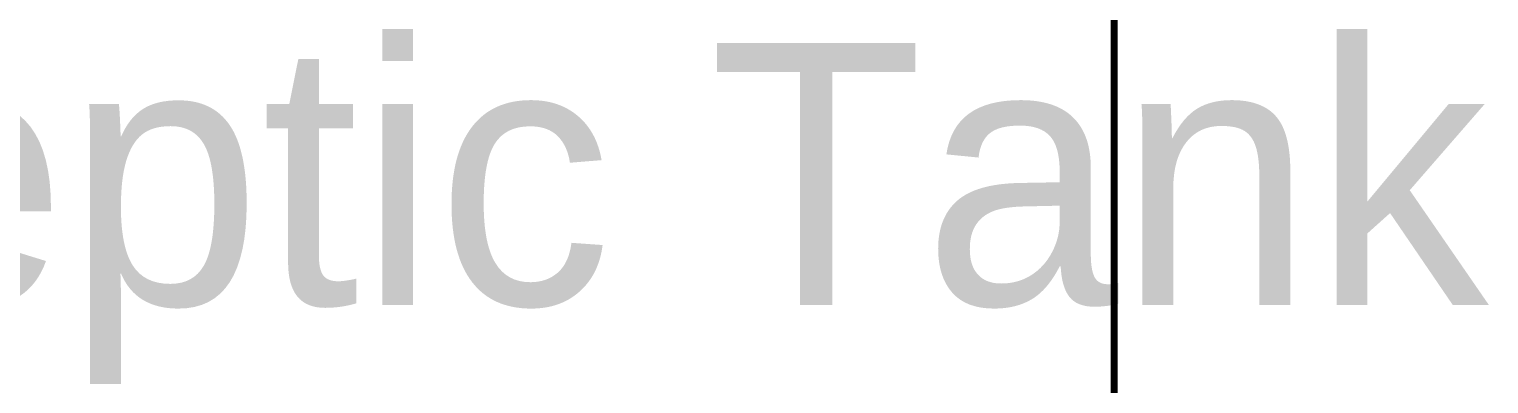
# Model space of a CAD drawing. Header units: millimetres. Extents: x 3614 to 12428, y -844 to 6844.
# Drawn here: x 6858 to 12428, y 5489 to 6844 of the extents above; entities that cross this region are included whole.
import ezdxf

# ---------------------------------------------------------------- set-up
doc = ezdxf.new("R2010")
doc.units = ezdxf.units.MM
doc.header["$LTSCALE"] = 40
doc.header["$MEASUREMENT"] = 0
doc.layers.add('TEXT', color=7, linetype='CONTINUOUS', lineweight=20)
doc.layers.add('Window', color=150, linetype='CONTINUOUS', lineweight=15)
doc.styles.add('STYLE9', font='GOTHIC.TTF')

# ---------------------------------------------------------------- blocks, each defined once
blk = doc.blocks.new('WINDOW1')
at = {"layer": 'Window', "ltscale": 0.05}
for p in [(5494.3, -471.9), (5494.9, -471.9)]:
    blk.add_xline(p, (0, 1), dxfattribs=at)

msp = doc.modelspace()

# ---------------------------------------------------------------- block references
at = {"layer": 'Window'}
for p in [(5493.6584, -472.8752), (5493.6584, -469.6252), (5493.6584, -466.3752), (5497.7734, -472.8752), (5497.7734, -469.6252), (5497.7734, -466.3752), (5501.8884, -469.6252), (5501.8884, -466.3752), (5510.1184, -469.6252), (5510.1184, -466.3752), (5514.2334, -472.8752), (5514.2334, -469.6252), (5514.2334, -466.3752), (5506.0034, -469.6252), (5506.0034, -466.3752), (5493.6584, -463.1252), (5497.7734, -463.1252), (5501.8884, -463.1252), (5510.1184, -463.1252), (5514.2334, -463.1252), (5506.0034, -463.1252), (5501.8884, -472.8752), (5510.1184, -472.8752)]:
    msp.add_blockref('WINDOW1', p, dxfattribs=at)

# ---------------------------------------------------------------- texts
at = {"layer": 'TEXT', "style": 'STYLE9'}
msp.add_text('Septic Tank', height=1000, dxfattribs=at).set_placement((5364.7954, 5790.7212))

doc.saveas('drawing.dxf')
